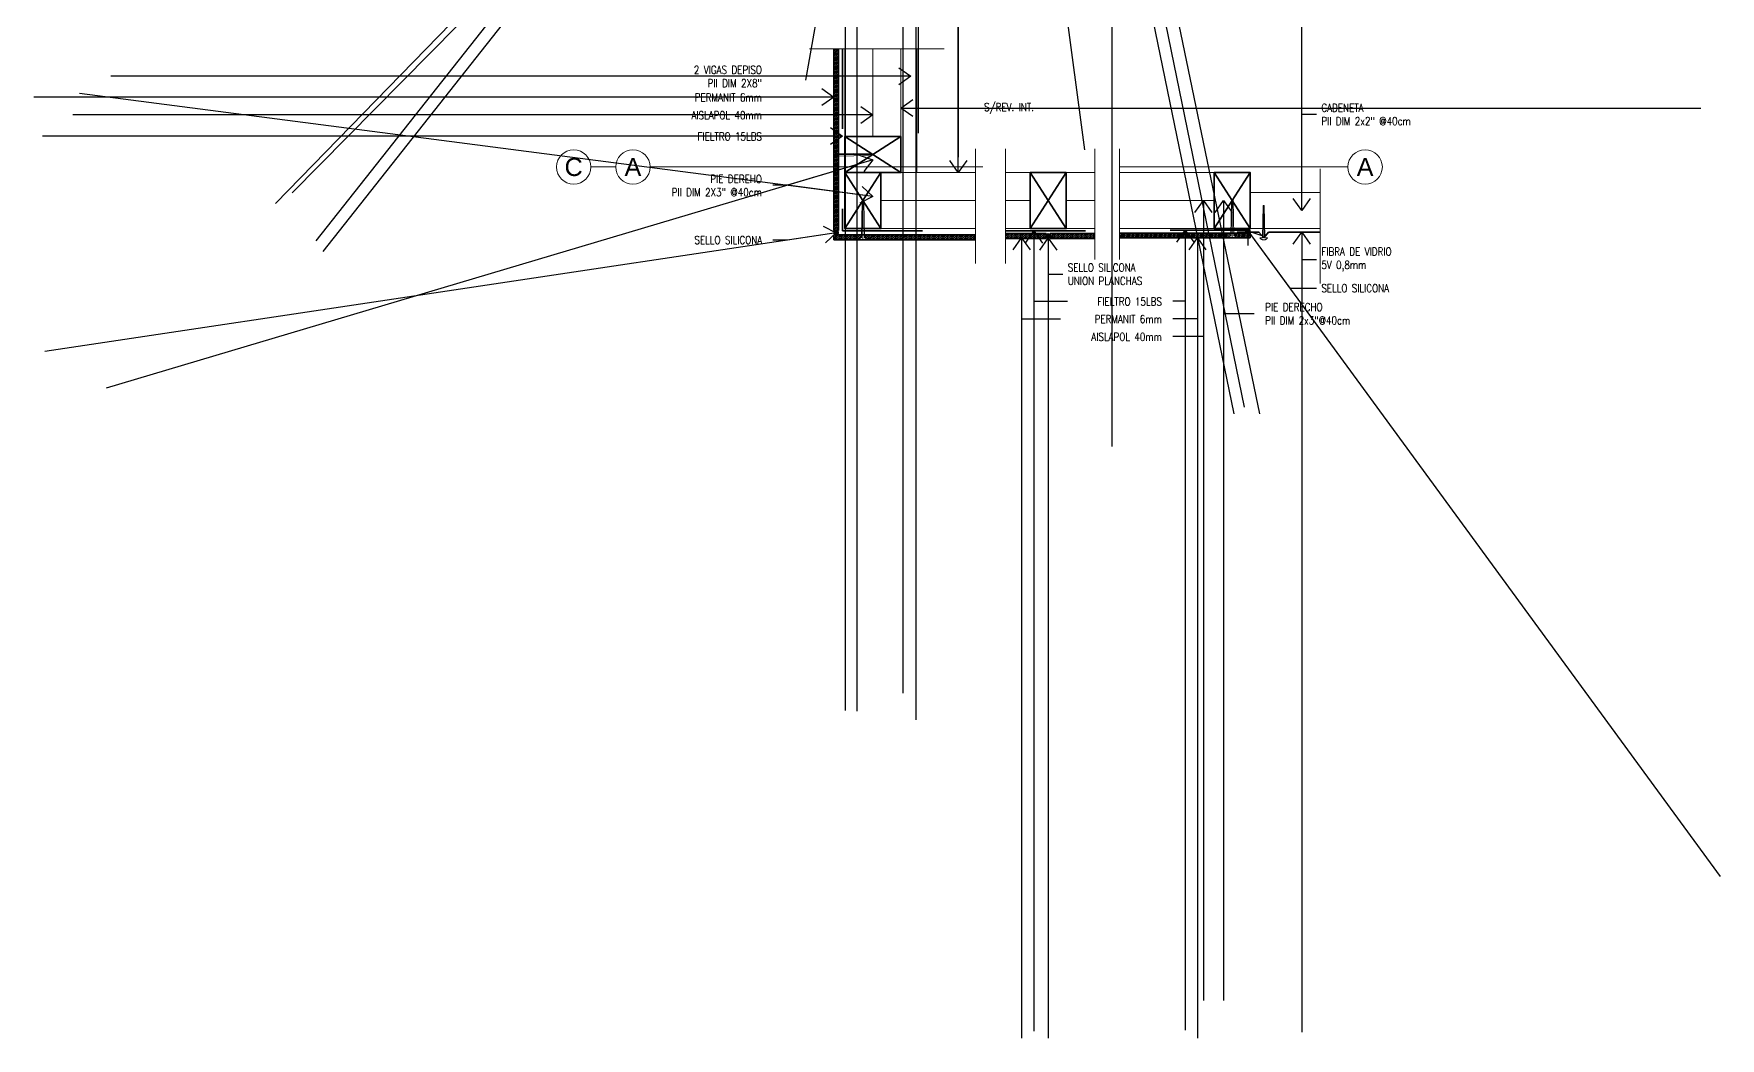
# Model space of a CAD drawing. Header units: metres. Extents: x 72 to 223, y -23 to 139.
# Drawn here: x 164.938 to 167.046, y 132.761 to 134.016 of the extents above; entities that cross this region are included whole.
import ezdxf
from ezdxf.enums import TextEntityAlignment as Align

# ---------------------------------------------------------------- set-up
doc = ezdxf.new("R2010")
doc.units = ezdxf.units.M
doc.header["$LTSCALE"] = 5
doc.header["$MEASUREMENT"] = 0
doc.linetypes.add('HIDDEN', pattern=[0.375, 0.25, -0.125])
doc.layers.get('0').update_dxf_attribs({"color": 30})
for name, color, linetype, lineweight in [('A-ANNO-NOTE', 7, 'Continuous', 35), ('A-ANNO-SYMB', 3, 'Continuous', 18), ('A-DETL-MBND', 3, 'Continuous', 18), ('A-DETL-PATT', 8, 'Continuous', 18), ('A-FLOR-OVHD', 3, 'HIDDEN', 18), ('A-WALL-BATT', 8, 'BATTING', 18), ('A-WALL-FULL-EXTR', 7, 'Continuous', 35)]:
    doc.layers.add(name, color=color, linetype=linetype, lineweight=lineweight)
doc.styles.add('E-ARIAL', font='arial.ttf')
doc.styles.add('E-ROMANS', font='romans.shx', dxfattribs={"width": 0.8})
doc.linetypes.add('BATTING', pattern='A,0.0001,-0.1,[134,ltypeshp.shx,S=0.1,R=0,X=-0.1,Y=0],-0.2,[134,ltypeshp.shx,S=0.1,R=180,X=0.1,Y=0],-0.1', length=0.4001)
doc.dimstyles.new('E-0005_TICK_18', dxfattribs={"dimscale": 0.001, "dimtxt": 9, "dimasz": 9, "dimexe": 4.5, "dimexo": 3, "dimgap": 4.5, "dimtad": 0, "dimdec": 0, "dimlfac": 1000, "dimzin": 0, "dimdsep": 46, "dimtxsty": 'E-ROMANS', "dimblk": 'OBLIQUE', "dimcen": 4.5, "dimclrd": 256, "dimclre": 256, "dimclrt": 256, "dimadec": 0, "dimazin": 0, "dimtfac": 1, "dimtdec": 0, "dimtmove": 1, "dimatfit": 3, "dimldrblk": 'OPEN90', "dimfxl": 1, "dimtfill": 1, "dimtolj": 1, "dimtzin": 0, "dimarcsym": 0})
pattern_1 = [(45, (13.1751258, 104.9997855), (-0.001122532015, 0.001122532015), [])]

# ---------------------------------------------------------------- blocks, each defined once
blk = doc.blocks.new('_Oblique')
at = {"color": 0, "linetype": 'ByBlock', "lineweight": -2}
blk.add_line((-0.5, -0.5), (0.5, 0.5), dxfattribs=at)
blk = doc.blocks.new('PIE DERECHO 2X3')
blk.add_lwpolyline([(-0.07, 0), (0, 0), (0, -0.045), (-0.07, -0.045), (-0.07, 0)])
at = {"color": 1}
for points in [[(0, 0), (-0.07, -0.045)], [(-0.07, 0), (0, -0.045)]]:
    blk.add_lwpolyline(points, dxfattribs=at)
blk = doc.blocks.new('TAG-EJE')
at = {"linetype": 'Continuous'}
blk.add_circle((0, 0), 0.383, dxfattribs=at)
at = {"style": 'E-ARIAL'}
blk.add_attdef('A', text='', height=0.4, dxfattribs=at).set_placement((0, 0), align=Align.MIDDLE_CENTER)

msp = doc.modelspace()

# ---------------------------------------------------------------- hatches: boundary and pattern name
at = {"layer": 'A-DETL-PATT'}
h = msp.add_hatch(dxfattribs=at)
h.set_pattern_fill('LINE', color=256, scale=0.0005, angle=45, style=0)
h.set_pattern_definition(pattern_1)
h.paths.add_polyline_path([(165.938, 133.7703), (165.944, 133.7703), (165.944, 133.9976), (165.938, 133.9976)])
h = msp.add_hatch(dxfattribs=at)
h.set_pattern_fill('LINE', color=256, scale=0.0005, angle=45, style=0)
h.set_pattern_definition(pattern_1)
h.paths.add_polyline_path([(166.1154, 133.7648), (165.9764, 133.7648), (165.9764, 133.7615), (165.9795, 133.7595), (165.9795, 133.7588), (166.1154, 133.7588)])
h.paths.add_polyline_path([(165.9726, 133.7648), (165.938, 133.7648), (165.938, 133.7588), (165.9695, 133.7588), (165.9695, 133.7595), (165.9726, 133.7615)])
h = msp.add_hatch(color=256, dxfattribs=at)
edge = h.paths.add_edge_path()
edge.add_arc((165.941, 133.7676), 0.00266, 0, 360)
h = msp.add_hatch(dxfattribs=at)
h.set_pattern_fill('LINE', color=256, scale=0.0005, angle=45, style=0)
h.set_pattern_definition([(45, (-23.2835106, 74.993772), (-0.001122532015, 0.001122532015), [])])
h.paths.add_polyline_path([(166.2037, 133.7644), (166.2037, 133.7665), (166.1528, 133.7665), (166.1528, 133.7605), (166.2037, 133.7605), (166.2037, 133.7625, -0.087251), (166.2035, 133.7635, -0.087251)])
h.paths.add_polyline_path([(166.2645, 133.7665), (166.2087, 133.7665), (166.2087, 133.7644, -0.087251), (166.2089, 133.7635, -0.087251), (166.2087, 133.7625), (166.2087, 133.7605), (166.2645, 133.7605)])
h = msp.add_hatch(color=256, dxfattribs=at)
edge = h.paths.add_edge_path()
edge.add_arc((166.2062, 133.7635), 0.00266, 0, 360)
h = msp.add_hatch(dxfattribs=at)
h.set_pattern_fill('LINE', color=256, scale=0.0005, angle=45, style=0)
h.set_pattern_definition([(45, (13.3102241, 104.9997855), (-0.001122532015, 0.001122532015), [])])
h.paths.add_polyline_path([(166.2952, 133.7671), (166.2952, 133.7611), (166.4311, 133.7611), (166.4311, 133.7619), (166.4342, 133.7638), (166.4342, 133.7671)])
h.paths.add_polyline_path([(166.438, 133.7671), (166.438, 133.7638), (166.4411, 133.7619), (166.4411, 133.7611), (166.4586, 133.7611), (166.4586, 133.7671)])
h = msp.add_hatch(color=256, dxfattribs=at)
edge = h.paths.add_edge_path()
edge.add_arc((166.4556, 133.7699), 0.00266, 0, 360)

# ---------------------------------------------------------------- linework, layer by layer
at = {"layer": 'A-ANNO-SYMB'}
for p, q in [((165.6654, 133.8498), (165.6344, 133.8498)), ((166.5806, 133.8498), (166.2952, 133.8498))]:
    msp.add_line(p, q, dxfattribs=at)
msp.add_lwpolyline([(165.7085, 133.8498), (166.1245, 133.8498)], dxfattribs=at)
at = {"layer": 'A-DETL-MBND'}
for p, q in [((165.952, 133.8878), (165.952, 133.9976)), ((166.022, 133.8878), (166.022, 133.9976)), ((166.042, 133.8428), (166.042, 133.9976)), ((165.997, 133.8428), (166.1154, 133.8428)), ((166.1837, 133.8428), (166.1528, 133.8428)), ((166.2287, 133.8428), (166.2645, 133.8428)), ((166.4136, 133.8428), (166.2952, 133.8428)), ((165.997, 133.7728), (166.1154, 133.7728)), ((166.1837, 133.7728), (166.1528, 133.7728)), ((166.2287, 133.7728), (166.2645, 133.7728)), ((166.4136, 133.7728), (166.2952, 133.7728))]:
    msp.add_line(p, q, dxfattribs=at)
at = {"layer": 'A-DETL-PATT'}
for p, q in [((166.4586, 133.8178), (166.5459, 133.8178)), ((166.4586, 133.7728), (166.5459, 133.7728))]:
    msp.add_line(p, q, dxfattribs=at)
at = {"layer": 'A-FLOR-OVHD'}
for p, q in [((165.938, 133.8703), (165.9387, 133.8703)), ((165.9387, 133.8703), (165.9407, 133.8672)), ((165.938, 133.8603), (165.9387, 133.8603)), ((165.9387, 133.8603), (165.9407, 133.8634)), ((165.9857, 133.8643), (165.9857, 133.8663)), ((165.9755, 133.8065), (165.9735, 133.8065)), ((166.4371, 133.8089), (166.4351, 133.8089)), ((166.4762, 133.8018), (166.4749, 133.8018)), ((165.9695, 133.7595), (165.9726, 133.7615)), ((165.9795, 133.7595), (165.9764, 133.7615)), ((166.4311, 133.7619), (166.4342, 133.7638)), ((166.4311, 133.7611), (166.4311, 133.7619)), ((166.4411, 133.7619), (166.438, 133.7638)), ((166.4411, 133.7611), (166.4411, 133.7619)), ((165.9695, 133.7588), (165.9695, 133.7595)), ((165.9795, 133.7588), (165.9795, 133.7595))]:
    msp.add_line(p, q, dxfattribs=at)
for points in [[(165.9077, 133.9976), (166.0761, 133.9976)], [(165.938, 133.8703), (165.938, 133.8603)], [(165.9857, 133.8663), (165.9407, 133.8672)], [(166.1154, 133.8723), (166.1154, 133.7291)], [(166.1528, 133.8723), (166.1528, 133.7291)], [(166.2645, 133.8723), (166.2645, 133.7342)], [(166.2952, 133.8723), (166.2952, 133.7342)], [(165.9857, 133.8653), (165.938, 133.8653)], [(165.9857, 133.8643), (165.9407, 133.8634)], [(166.5459, 133.8473), (166.5459, 133.7041)], [(165.9735, 133.8065), (165.9726, 133.7615)], [(165.9745, 133.8065), (165.9745, 133.7588)], [(165.9755, 133.8065), (165.9764, 133.7615)], [(166.4351, 133.8089), (166.4342, 133.7638)], [(166.4361, 133.8089), (166.4361, 133.7611)], [(166.4371, 133.8089), (166.438, 133.7638)], [(166.474, 133.7612), (166.4749, 133.8018)], [(166.4755, 133.7612), (166.4755, 133.8018)], [(166.477, 133.7612), (166.4762, 133.8018)], [(166.474, 133.7612), (166.4708, 133.7612)], [(166.477, 133.7612), (166.4803, 133.7612)], [(165.9695, 133.7588), (165.9795, 133.7588)], [(166.4311, 133.7611), (166.4411, 133.7611)]]:
    msp.add_lwpolyline(points, dxfattribs=at)
msp.add_arc((166.4755, 133.7644), 0.0057, 214.078, 325.922, dxfattribs=at)
at = {"layer": 'A-WALL-BATT', "ltscale": 0.018}
for p, q in [((165.987, 133.9976), (165.987, 133.8878)), ((166.1154, 133.8078), (165.997, 133.8078)), ((166.1528, 133.8078), (166.1837, 133.8078)), ((166.2645, 133.8078), (166.2287, 133.8078)), ((166.2952, 133.8078), (166.4136, 133.8078))]:
    msp.add_line(p, q, dxfattribs=at)
at = {"layer": 'A-WALL-FULL-EXTR'}
for p, q in [((165.938, 133.9976), (165.938, 133.7703)), ((165.944, 133.9976), (165.944, 133.7703)), ((165.944, 133.7703), (165.938, 133.7703)), ((165.938, 133.7648), (166.1154, 133.7648)), ((165.938, 133.7648), (165.938, 133.7588)), ((166.1528, 133.7665), (166.2037, 133.7665)), ((166.2037, 133.7665), (166.2037, 133.7605)), ((166.2645, 133.7665), (166.2087, 133.7665)), ((166.2087, 133.7665), (166.2087, 133.7605)), ((166.4586, 133.7671), (166.2952, 133.7671)), ((166.4586, 133.7671), (166.4586, 133.7611)), ((165.938, 133.7588), (166.1154, 133.7588)), ((166.2037, 133.7605), (166.1528, 133.7605)), ((166.2087, 133.7605), (166.2645, 133.7605)), ((166.4586, 133.7611), (166.2952, 133.7611))]:
    msp.add_line(p, q, dxfattribs=at)
at = {"layer": 'A-WALL-FULL-EXTR', "linetype": 'HIDDEN', "ltscale": 0.05}
for p, q in [((166.1528, 133.7698), (166.2645, 133.7698)), ((166.4586, 133.7708), (166.2952, 133.7708))]:
    msp.add_line(p, q, dxfattribs=at)
msp.add_lwpolyline([(165.949, 133.9976), (165.949, 133.7698), (166.1154, 133.7698)], dxfattribs=at)
at = {"layer": 'A-WALL-FULL-EXTR'}
for points in [[(166.4422, 133.7685), (166.4695, 133.7685), (166.4755, 133.7612)], [(166.5459, 133.7685), (166.4816, 133.7685), (166.4755, 133.7612)]]:
    msp.add_lwpolyline(points, dxfattribs=at)
for centre in [(165.941, 133.7676), (166.2062, 133.7635), (166.4556, 133.7699)]:
    msp.add_circle(centre, 0.00266, dxfattribs=at)

# ---------------------------------------------------------------- block references
at = {"layer": 'A-ANNO-SYMB', "xscale": 0.05625000000000568, "yscale": 0.05625000000000568, "zscale": 0.05625000000000568}
for p, values in [((165.6129, 133.8498), {'A': 'C'}), ((165.687, 133.8498), {'A': 'A'}), ((166.6022, 133.8498), {'A': 'A'})]:
    msp.add_blockref('TAG-EJE', p, dxfattribs=at).add_auto_attribs(values)
at = {"layer": 'A-WALL-FULL-EXTR'}
msp.add_blockref('PIE DERECHO 2X3', (166.022, 133.8878), dxfattribs=at)
at = {"layer": 'A-WALL-FULL-EXTR', "rotation": 270.0000000000016}
msp.add_blockref('PIE DERECHO 2X3', (165.997, 133.7728), dxfattribs=at)
at = {"layer": 'A-WALL-FULL-EXTR', "xscale": -1, "rotation": 90}
for p in [(166.1837, 133.7728), (166.4136, 133.7728)]:
    msp.add_blockref('PIE DERECHO 2X3', p, dxfattribs=at)

# ---------------------------------------------------------------- texts
at = {"layer": 'A-ANNO-NOTE', "char_height": 0.01, "style": 'E-ROMANS'}
for s, insert, attachment_point in [('2 VIGAS DEPISO\\PPII DIM 2X8"', (165.8482, 133.9629), 6), ('PERMANIT 6mm', (165.8482, 133.9367), 6), ('S/REV. INT.', (166.1259, 133.9231), 4), ('AISLAPOL 40mm', (165.8482, 133.9144), 6), ('CADENETA \\PPII DIM 2x2" @40cm', (166.5475, 133.9155), 4), ('FIELTRO 15LBS', (165.8482, 133.888), 6), ('PIE DEREHO\\PPII DIM 2X3" @40cm', (165.8482, 133.8265), 6), ('SELLO SILICONA', (165.8486, 133.7585), 6), ('FIBRA DE VIDRIO \\P5V 0,8mm', (166.5475, 133.7342), 4), ('SELLO SILICONA\\PUNION PLANCHAS', (166.2306, 133.7157), 4), ('SELLO SILICONA', (166.5475, 133.6983), 4), ('FIELTRO 15LBS', (166.3481, 133.6816), 6), ('PIE DERECHO\\PPII DIM 2x3"@40cm', (166.4773, 133.6664), 4), ('PERMANIT 6mm', (166.3481, 133.6598), 6), ('AISLAPOL 40mm', (166.3481, 133.6375), 6)]:
    msp.add_mtext(s, dxfattribs=dict(at, insert=insert, attachment_point=attachment_point))

# ---------------------------------------------------------------- leaders
at = {"layer": 'A-ANNO-NOTE'}
for points in [[(166.0754, 134.9432), (166.0509, 134.8035), (165.9792, 134.8035)], [(166.0434, 134.8922), (166.0434, 134.8369), (165.9792, 134.8369)], [(166.0934, 134.8622), (166.0934, 134.7667), (165.9792, 134.7667)], [(166.1186, 134.8622), (166.1314, 134.7667), (166.1735, 134.7667)], [(166.0936, 133.8428), (166.0936, 133.9235), (166.112, 133.9235)], [(166.523, 133.7953), (166.523, 133.9159), (166.5413, 133.9159)], [(165.9108, 134.5423), (165.8818, 134.5056), (165.8582, 134.5056)], [(165.9378, 134.5206), (165.8775, 134.4587), (165.8538, 134.4587)], [(165.9638, 134.5291), (165.8775, 134.4417), (165.8538, 134.4417)], [(165.9186, 134.5292), (165.8798, 134.48), (165.8561, 134.48)], [(166.2365, 134.5209), (166.2632, 134.3912), (166.3039, 134.3912)], [(166.2502, 134.5292), (166.2741, 134.4127), (166.3039, 134.4127)], [(166.2672, 134.5206), (166.2855, 134.4324), (166.3039, 134.4324)], [(166.2855, 134.5006), (166.2855, 134.462), (166.3039, 134.462)], [(166.0244, 134.1923), (166.0244, 134.0671), (165.9451, 134.0671)], [(165.9521, 134.1704), (165.9521, 134.1061), (165.9451, 134.1061)], [(165.9669, 134.1698), (165.9669, 134.0886), (165.9451, 134.0886)], [(166.0407, 134.1587), (166.0407, 134.0482), (165.9451, 134.0482)], [(166.0344, 133.9633), (165.8804, 133.9633), (165.862, 133.9633)], [(165.938, 133.9371), (165.8804, 133.9371), (165.862, 133.9371)], [(165.987, 133.8131), (165.8804, 133.8269), (165.862, 133.8269)], [(166.022, 133.9235), (166.0936, 133.9235), (166.112, 133.9235)], [(165.987, 133.9148), (165.8804, 133.9148), (165.862, 133.9148)], [(165.949, 133.8884), (165.8804, 133.8884), (165.862, 133.8884)], [(165.987, 133.8586), (165.8804, 133.8269), (165.862, 133.8269)], [(166.4001, 133.8078), (166.4001, 133.6379), (166.362, 133.6379)], [(166.4254, 133.8078), (166.4254, 133.6668), (166.4634, 133.6668)], [(165.941, 133.7676), (165.8804, 133.7585), (165.862, 133.7585)], [(166.1882, 133.7698), (166.1882, 133.682), (166.2302, 133.682)], [(166.3774, 133.7708), (166.3774, 133.682), (166.362, 133.682)], [(166.4556, 133.7699), (166.508, 133.6983), (166.5413, 133.6983)], [(166.523, 133.7685), (166.523, 133.7342), (166.5413, 133.7342)], [(166.1729, 133.7611), (166.1729, 133.6602), (166.2214, 133.6602)], [(166.2062, 133.7608), (166.2062, 133.7157), (166.2244, 133.7157)], [(166.3927, 133.7611), (166.3927, 133.6602), (166.362, 133.6602)]]:
    msp.add_leader(points, dimstyle='E-0005_TICK_18', override={"dimscale": 0.01, "dimasz": 1.5, "dimtad": 0, "dimldrblk": 'Open90'}, dxfattribs=at)

doc.saveas('drawing.dxf')
